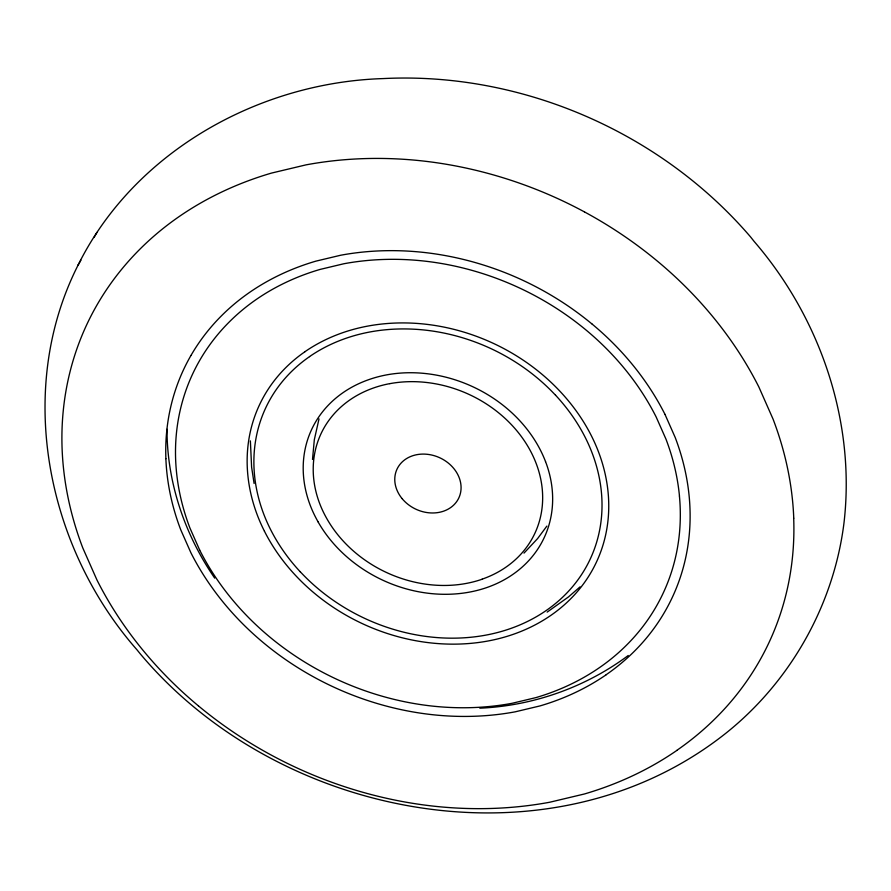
<?xml version="1.0" encoding="UTF-8"?>
<svg xmlns="http://www.w3.org/2000/svg" width="891" height="891" viewBox="0 0 891 891"><rect width="100%" height="100%" fill="white"/><g stroke="black" fill="none" stroke-linecap="round" stroke-linejoin="round"><path stroke-width="1.34" d="M312.507 459.466L314.323 439.72L319.011 418.904M77.985 265.318C14.947 389.801 46.544 546.94 136.88 649.684L140.5 654.139C278.928 818.762 549.123 871.732 724.294 734.474C789.794 682.94 833.82 605.401 844.022 522.627C855.705 421.554 820.288 318.054 754.131 241.428L750.567 236.928C660.576 132.002 521.257 71.581 383.097 78.586C258.524 82.429 134.096 151.882 77.985 265.318L80.914 260.194M94.034 237.496L96.952 232.406M546.874 526.091L537.596 538.587L523.997 553.122M580.041 586.879L568.469 596.937L547.152 612.117M628.233 655.509C585.487 687.351 533.063 705.872 479.815 708.178M214.709 578.125C184.727 534.656 166.94 482.231 167.007 429.239M664.976 414.36L675.166 437.392A270.875 225.356 24.8 0 1 689.188 496.532A269.338 224.075 24.8 0 1 606.203 674.687M199.707 550.137L189.906 527.962A260.729 216.914 24.8 0 1 175.638 459.611A257.544 214.263 24.8 0 1 176.028 437.882A260.439 216.669 24.8 0 1 186.832 387.897A259.559 215.934 24.8 0 1 231.292 319.969A257.544 214.263 24.8 0 1 256.252 299.476A260.74 216.925 24.8 0 1 320.058 269.427L343.881 263.747A260.729 216.914 24.8 0 1 419.583 260.595A257.544 214.263 24.8 0 1 444.342 264.003A259.894 216.212 24.8 0 1 586.2 330.16A257.51 214.241 24.8 0 1 612.997 355.464A260.785 216.959 24.8 0 1 656.144 416.943L665.956 439.107A260.785 216.959 24.8 0 1 679.465 496.053M254.102 483.49L251.607 467.14L250.382 440.889M679.421 496.042A259.303 215.733 24.8 0 1 599.565 667.559A260.785 216.959 24.8 0 1 535.792 697.642L511.98 703.322A260.773 216.959 24.8 0 1 436.278 706.485A257.51 214.241 24.8 0 1 411.508 703.066A259.894 216.212 24.8 0 1 269.65 636.909A257.544 214.263 24.8 0 1 242.864 611.605A260.74 216.925 24.8 0 1 199.707 550.126M304.956 351.689A186.776 155.39 24.8 0 1 350.664 330.16A184.37 153.386 24.8 0 1 367.727 326.095A186.765 155.379 24.8 0 1 412.733 323.166A185.729 154.522 24.8 0 1 560.472 391.817A186.809 155.413 24.8 0 1 591.412 435.833A184.426 153.441 24.8 0 1 598.44 451.715A186.809 155.413 24.8 0 1 608.107 492.5A185.751 154.533 24.8 0 1 550.883 615.358A186.809 155.413 24.8 0 1 513.439 634.269A184.615 153.586 24.8 0 1 488.134 640.974A186.798 155.413 24.8 0 1 443.128 643.903A185.696 154.488 24.8 0 1 295.389 575.252A186.776 155.39 24.8 0 1 264.449 531.236M304.978 351.711A185.707 154.499 24.8 0 0 247.787 474.569A186.765 155.379 24.8 0 0 257.421 515.366A184.37 153.386 24.8 0 0 264.449 531.236M793.692 518.217A376.024 312.841 24.8 0 1 676.815 750.378M793.758 518.217A378.14 314.601 24.8 0 0 773.065 419.115L758.854 386.972A378.129 314.59 24.8 0 0 696.272 297.839A373.396 310.647 24.8 0 0 657.413 261.163A377.595 314.144 24.8 0 0 584.507 211.935M584.507 211.935A374.276 311.382 24.8 0 0 536.337 189.471A377.628 314.178 24.8 0 0 451.737 165.214A373.44 310.681 24.8 0 0 415.819 160.257A378.062 314.523 24.8 0 0 306.059 164.857L271.521 173.077A378.074 314.545 24.8 0 0 179.013 216.658A373.44 310.681 24.8 0 0 142.783 246.35A377.606 314.155 24.8 0 0 97.086 304.811A374.265 311.371 24.8 0 0 78.33 344.85A377.628 314.167 24.8 0 0 62.682 417.333A373.44 310.681 24.8 0 0 62.103 448.852A378.062 314.523 24.8 0 0 82.796 547.954L97.008 580.097A378.074 314.534 24.8 0 0 159.589 669.23A373.429 310.681 24.8 0 0 198.448 705.906M198.448 705.906A377.617 314.155 24.8 0 0 271.354 755.134A374.276 311.382 24.8 0 0 319.524 777.609A377.606 314.155 24.8 0 0 404.124 801.855A373.396 310.647 24.8 0 0 440.043 806.812A378.129 314.579 24.8 0 0 549.792 802.223L584.34 794.004A378.14 314.59 24.8 0 0 676.848 750.434M664.976 414.371A270.864 225.345 24.8 0 0 620.147 350.519A267.478 222.527 24.8 0 0 592.315 324.246M592.303 324.257A269.594 224.287 24.8 0 0 505.587 272.869A270.508 225.055 24.8 0 0 444.977 255.517A267.5 222.55 24.8 0 0 419.26 251.964A270.819 225.3 24.8 0 0 340.629 255.249L315.893 261.141A270.831 225.312 24.8 0 0 249.625 292.359A267.5 222.55 24.8 0 0 223.674 313.632A270.496 225.033 24.8 0 0 190.941 355.509M190.93 355.509A268.102 223.051 24.8 0 0 177.498 384.199A270.508 225.055 24.8 0 0 166.294 436.111A267.5 222.55 24.8 0 0 165.882 458.687M165.882 458.687A270.819 225.3 24.8 0 0 180.695 529.677L190.874 552.71A270.831 225.312 24.8 0 0 235.703 616.55A267.5 222.55 24.8 0 0 263.547 642.834A269.605 224.298 24.8 0 0 350.274 694.2A270.496 225.044 24.8 0 0 410.874 711.564A267.467 222.527 24.8 0 0 436.601 715.117A270.864 225.345 24.8 0 0 515.221 711.82L539.968 705.928A270.875 225.356 24.8 0 0 606.236 674.721M555.561 395.214A179.848 149.621 24.8 0 1 581.322 430.13A177.732 147.873 24.8 0 1 592.092 452.895A179.848 149.632 24.8 0 1 601.403 492.166A178.835 148.775 24.8 0 1 546.306 610.446A179.848 149.632 24.8 0 1 510.253 628.656A177.743 147.873 24.8 0 1 485.896 635.116A179.848 149.621 24.8 0 1 442.56 637.934A178.779 148.741 24.8 0 1 300.323 571.833M555.538 395.236A178.779 148.741 24.8 0 0 413.301 329.169A179.815 149.599 24.8 0 0 369.965 331.964A177.677 147.817 24.8 0 0 345.608 338.413A179.826 149.599 24.8 0 0 309.533 356.6M309.556 356.623A178.79 148.741 24.8 0 0 254.503 474.903A179.815 149.599 24.8 0 0 263.769 514.174A177.677 147.817 24.8 0 0 274.539 536.939A179.815 149.599 24.8 0 0 300.3 571.855M545.537 461.583A128.259 106.708 24.8 0 1 486.909 587.514A127.324 105.929 24.8 0 1 469.446 592.114A128.827 107.176 24.8 0 1 438.405 594.13A128.259 106.708 24.8 0 1 317.987 521.747M545.526 461.583A127.313 105.918 24.8 0 0 537.808 445.277A128.259 106.708 24.8 0 0 386.438 374.911A127.279 105.884 24.8 0 0 368.963 379.577A128.259 106.708 24.8 0 0 310.28 505.442A127.279 105.884 24.8 0 0 318.054 521.792M482.165 579.15A117.935 98.121 24.8 0 0 529.031 448.34A117.968 98.144 24.8 0 0 389.835 383.653M482.198 579.206A117.968 98.144 24.8 0 1 326.874 518.718A117.089 97.409 24.8 0 1 319.746 503.727A117.968 98.144 24.8 0 1 373.685 387.919A117.089 97.409 24.8 0 1 389.735 383.642M402.064 498.57A34.092 28.356 24.8 0 0 458.82 497.946A34.092 28.356 24.8 0 0 422.902 454.087A34.092 28.356 24.8 0 0 402.064 498.57"/></g></svg>
